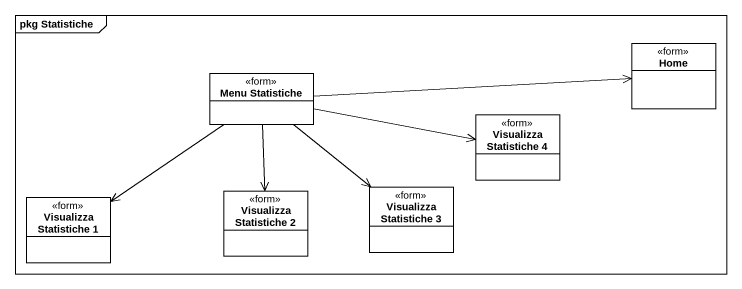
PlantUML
@startuml
mainframe pkg Statistiche
hide circle
hide empty members
class Home <<form>>
class "Menu Statistiche" as Menu_Statistiche <<form>>
class "Visualizza Statistiche 4" as Visualizza_Statistiche_4 <<form>>
class "Visualizza Statistiche 1" as Visualizza_Statistiche_1 <<form>>
class "Visualizza Statistiche 2" as Visualizza_Statistiche_2 <<form>>
class "Visualizza Statistiche 3" as Visualizza_Statistiche_3 <<form>>
Menu_Statistiche -right-> Home
Menu_Statistiche -right-> Visualizza_Statistiche_4
Menu_Statistiche --> Visualizza_Statistiche_1
Menu_Statistiche --> Visualizza_Statistiche_2
Menu_Statistiche --> Visualizza_Statistiche_3
@enduml
